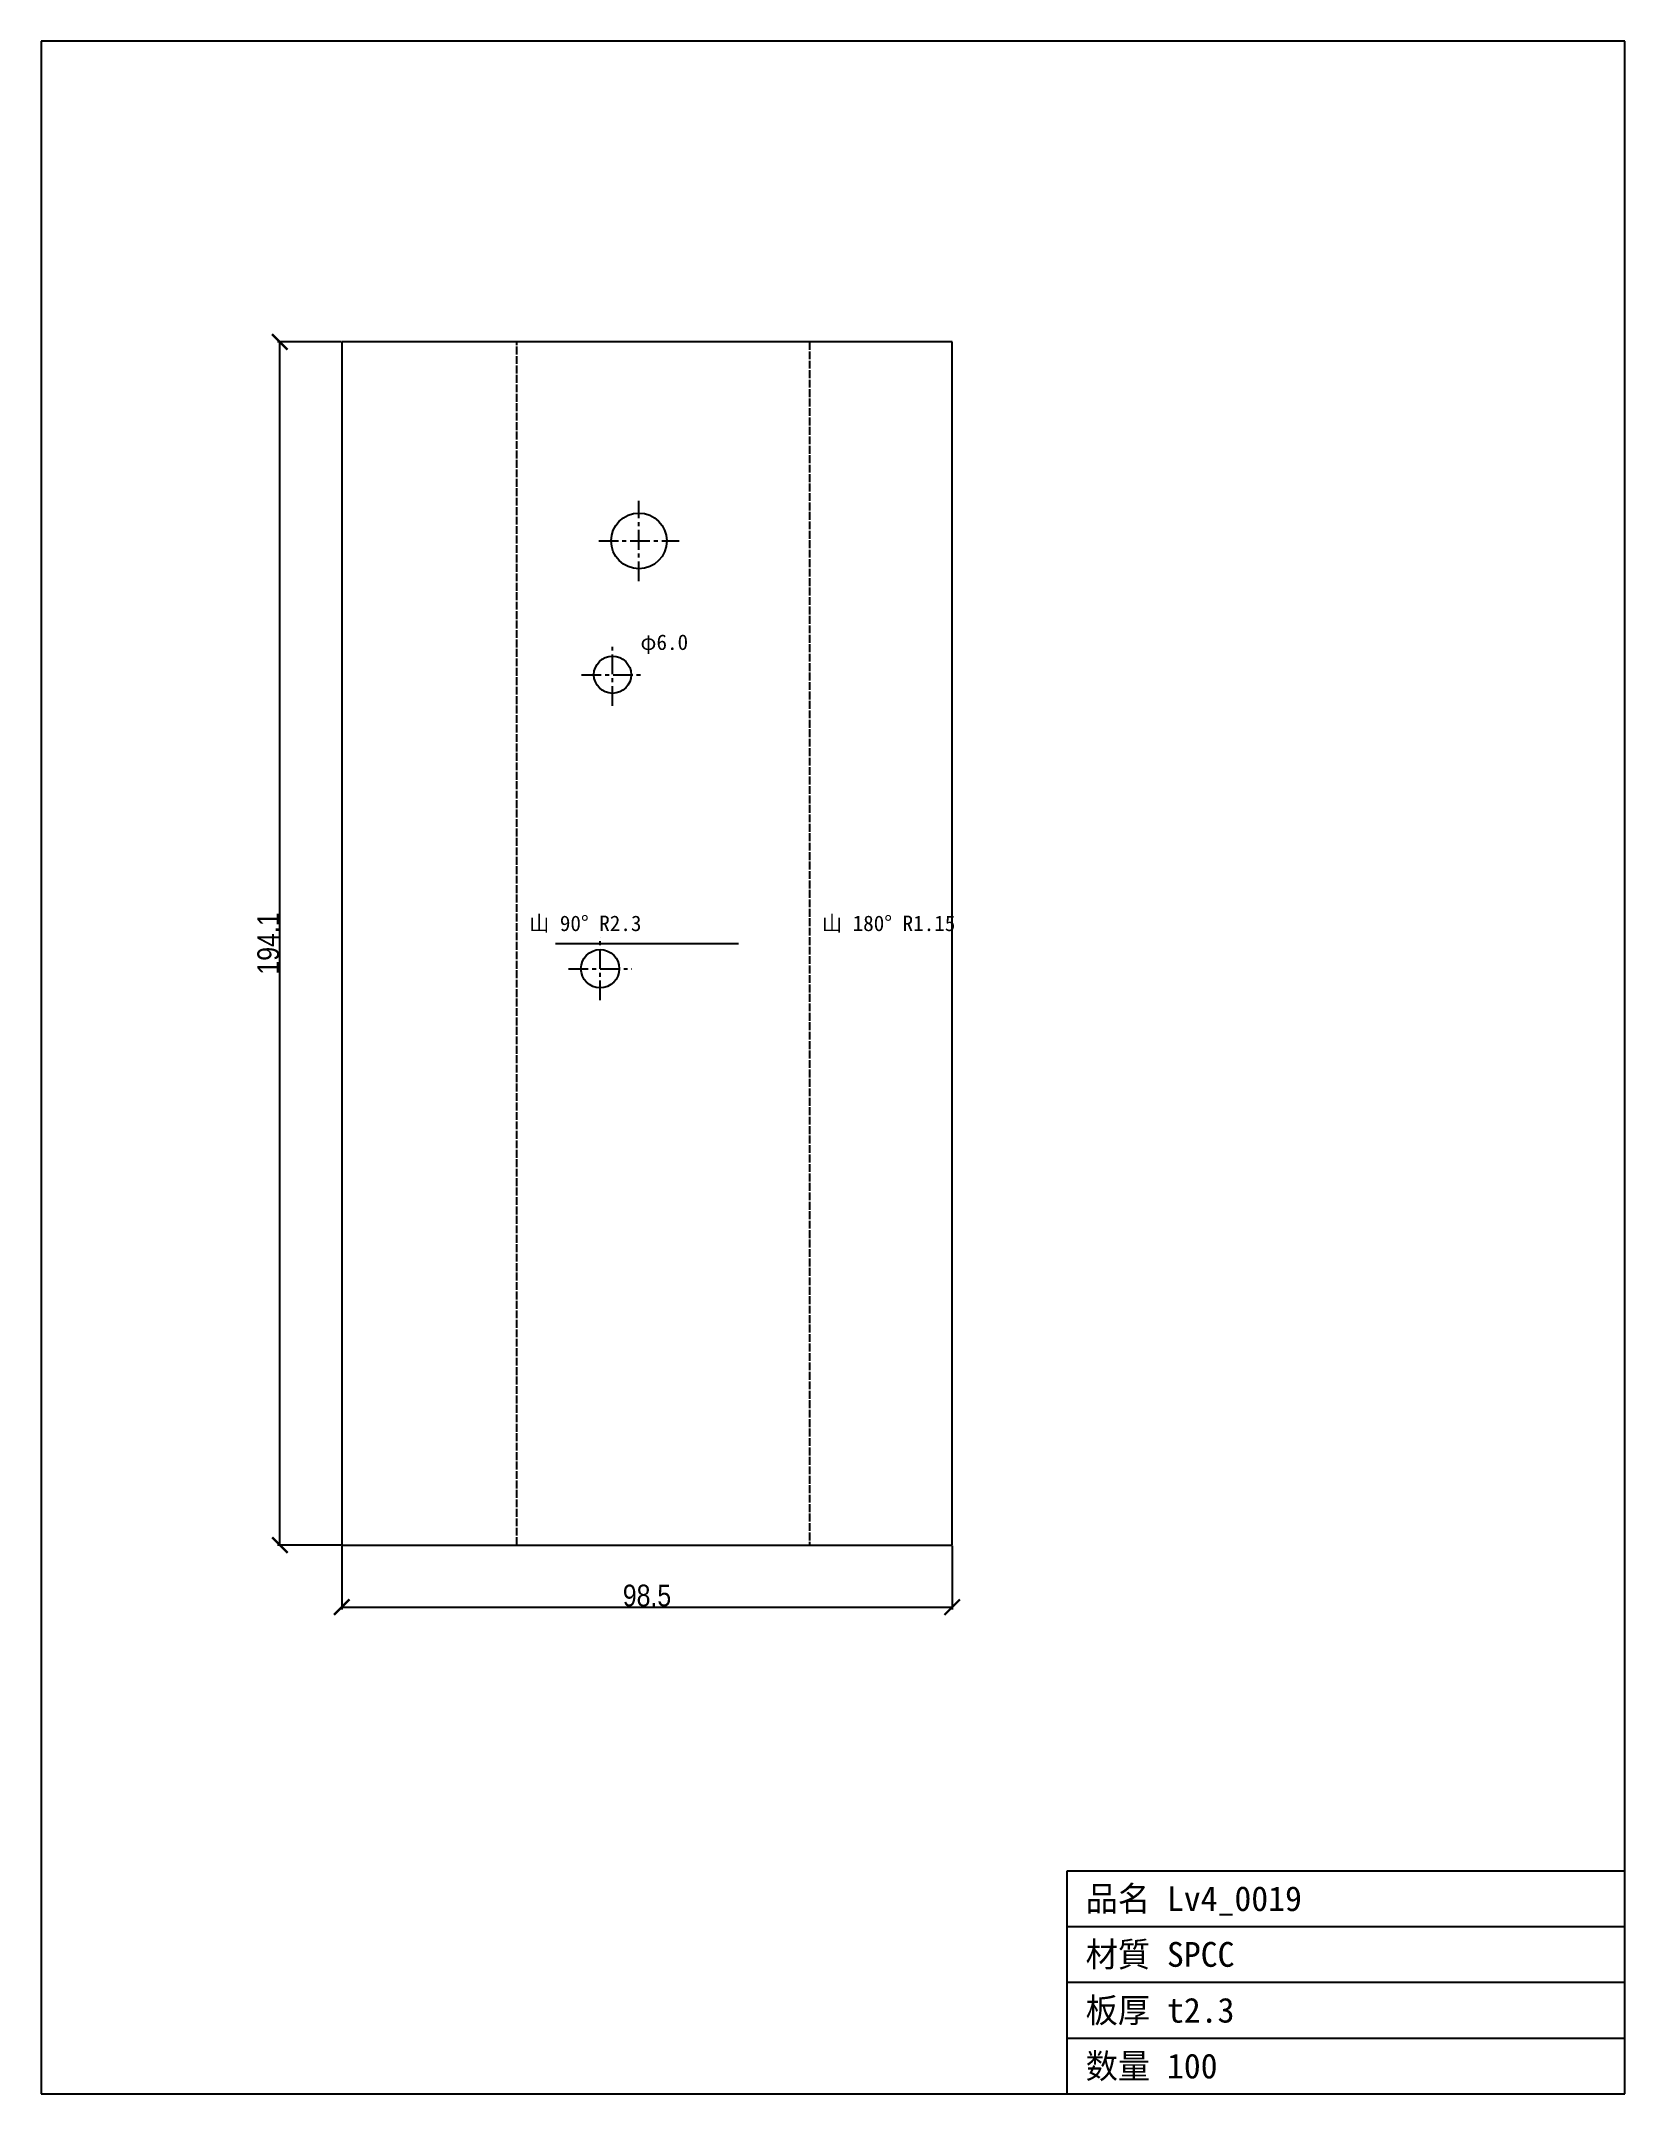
# Model space of a CAD drawing. Header units: millimetres. Extents: x -79 to 176, y -89 to 243.
import ezdxf

# ---------------------------------------------------------------- set-up
doc = ezdxf.new("R2010")
doc.units = ezdxf.units.MM
doc.linetypes.add('CENTER', pattern=[5.08, 3.175, -0.635, 0.635, -0.635])
doc.linetypes.add('DASHED', pattern=[1.524, 1.27, -0.254])
for name, color, linetype in [('BEND', 7, 'Continuous'), ('CENTER', 7, 'Continuous'), ('CUT', 7, 'Continuous'), ('DIM', 7, 'Continuous'), ('FRAME', 7, 'Continuous'), ('MARK', 7, 'Continuous'), ('TEXT', 7, 'Continuous')]:
    doc.layers.add(name, color=color, linetype=linetype)
doc.styles.add('OpenSansCondensed-Light', font='OpenSansCondensed-Light.ttf')
doc.dimstyles.new('EZDXF', dxfattribs={"dimtxt": 0.25, "dimasz": 0.175, "dimexe": 0.375, "dimexo": 0.125, "dimgap": 0.1, "dimtad": 1, "dimlfac": 100, "dimzin": 12, "dimdsep": 46, "dimtxsty": 'OpenSansCondensed-Light', "dimblk": 'ARCHTICK', "dimcen": 2.5, "dimazin": 3, "dimtfac": 0.5, "dimtmove": 2, "dimatfit": 3})

# ---------------------------------------------------------------- blocks, each defined once
blk = doc.blocks.new('_ARCHTICK')
at = {"color": 0, "linetype": 'BYBLOCK', "const_width": 0.15}
blk.add_lwpolyline([(-0.5, -0.5), (0.5, 0.5)], dxfattribs=at)

msp = doc.modelspace()

# ---------------------------------------------------------------- linework, layer by layer
at = {"layer": 'BEND', "color": 4, "linetype": 'DASHED'}
for p, q in [((-2.71, 0), (-2.71, 194.05)), ((44.52, 194.05), (44.52, 0))]:
    msp.add_line(p, q, dxfattribs=at)
at = {"layer": 'CENTER', "color": 1, "linetype": 'CENTER'}
for p, q in [((17, 155.46), (17, 168.44)), ((10.51, 161.95), (23.49, 161.95)), ((12.74, 135.37), (12.74, 145.37)), ((7.74, 140.37), (17.74, 140.37)), ((10.74, 87.86), (10.74, 98.04)), ((5.65, 92.95), (15.83, 92.95))]:
    msp.add_line(p, q, dxfattribs=at)
at = {"layer": 'CUT'}
for p, q in [((-30.93, 194.05), (-30.93, 0)), ((67.53, 194.05), (-30.93, 194.05)), ((67.53, 0), (67.53, 194.05)), ((-30.93, 0), (67.53, 0))]:
    msp.add_line(p, q, dxfattribs=at)
for centre, radius in [((17, 161.95), 4.49), ((12.74, 140.37), 3), ((10.74, 92.95), 3.09)]:
    msp.add_circle(centre, radius, dxfattribs=at)
at = {"layer": 'FRAME'}
for p, q in [((176.05, 242.57), (-79.44, 242.57)), ((-79.44, 242.57), (-79.44, -88.51)), ((176.05, -88.51), (176.05, 242.57)), ((86.05, -88.51), (86.05, -52.51)), ((86.05, -52.51), (176.05, -52.51)), ((86.05, -61.51), (176.05, -61.51)), ((86.05, -70.51), (176.05, -70.51)), ((86.05, -79.51), (176.05, -79.51)), ((-79.44, -88.51), (176.05, -88.51))]:
    msp.add_line(p, q, dxfattribs=at)
at = {"layer": 'MARK'}
msp.add_line((3.53, 97.03), (33.07, 97.03), dxfattribs=at)

# ---------------------------------------------------------------- texts
at = {"layer": 'TEXT'}
for s, height, p in [('φ6.0', 2.5, (17.24, 144.37)), ('山 90° R2.3', 2.5, (-0.71, 99.03)), ('山 180° R1.15', 2.5, (46.52, 99.03)), ('品名 Lv4_0019', 4, (89.05, -59.01)), ('材質 SPCC', 4, (89.05, -68.01)), ('板厚 t2.3', 4, (89.05, -77.01)), ('数量 100', 4, (89.05, -86.01))]:
    msp.add_text(s, height=height, dxfattribs=at).set_placement(p)

# ---------------------------------------------------------------- dimensions: what is measured, and where the dimension line sits
at = {"layer": 'DIM'}
msp.add_linear_dim(base=(-40.9293, 0), p1=(-30.9293, 0), p2=(-30.9293, 194.0536), angle=90, dimstyle='EZDXF', override={"dimtxt": 3.5, "dimasz": 2.5, "dimdec": 1, "dimlfac": 1}, dxfattribs=at).render()
msp.add_linear_dim(base=(-30.93, -10), p1=(-30.93, 0), p2=(67.53, 0), dimstyle='EZDXF', override={"dimtxt": 3.5, "dimasz": 2.5, "dimdec": 1, "dimlfac": 1}, dxfattribs=at).render()

doc.saveas('drawing.dxf')
